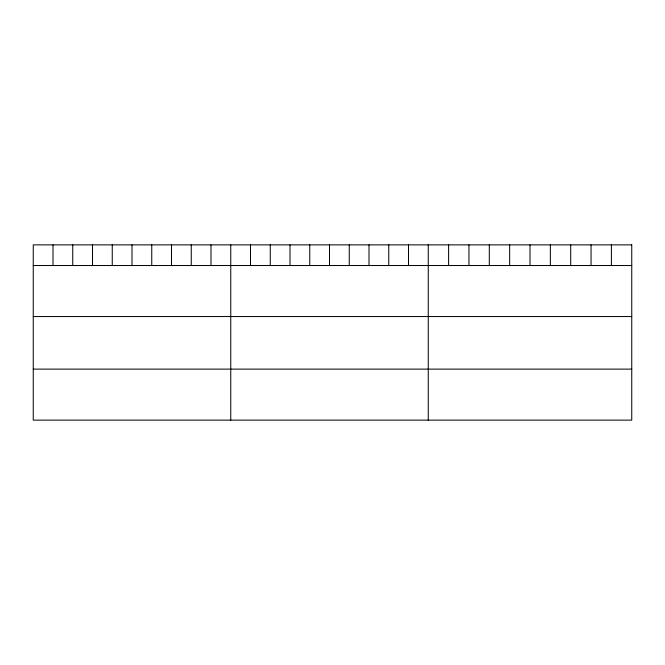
<?xml version="1.0" encoding="UTF-8"?>
<svg xmlns="http://www.w3.org/2000/svg" width="665" height="665" viewBox="0 0 665 665"><rect width="100%" height="100%" fill="white"/><g stroke="black" fill="none" stroke-linecap="round" stroke-linejoin="round"><path stroke-width="1" d="M33.25 265.526L631.75 265.526M33.25 316.548L631.75 316.548M33.25 369.117L631.75 369.117M611.401 244.87L611.401 265.526M591.052 244.87L591.052 265.526M570.703 244.87L570.703 265.526M550.354 244.87L550.354 265.526M530.005 244.87L530.005 265.526M509.656 244.87L509.656 265.526M489.307 244.87L489.307 265.526M468.958 244.87L468.958 265.526M448.609 244.87L448.609 265.526M428.26 244.87L428.26 420.13M408.51 244.87L408.51 265.526M388.759 244.87L388.759 265.526M369.009 244.87L369.009 265.526M349.258 244.87L349.258 265.526M329.507 244.87L329.507 265.526M309.757 244.87L309.757 265.526M290.007 244.87L290.007 265.526M270.256 244.87L270.256 265.526M250.506 244.87L250.506 265.526M230.755 244.87L230.755 420.13M211.005 244.87L211.005 265.526M191.254 244.87L191.254 265.526M171.504 244.87L171.504 265.526M151.753 244.87L151.753 265.526M132.003 244.87L132.003 265.526M112.252 244.87L112.252 265.526M92.502 244.87L92.502 265.526M72.751 244.87L72.751 265.526M53.001 244.87L53.001 265.526M631.75 244.87L33.25 244.87L33.25 420.13L631.75 420.13L631.75 244.87"/></g></svg>
